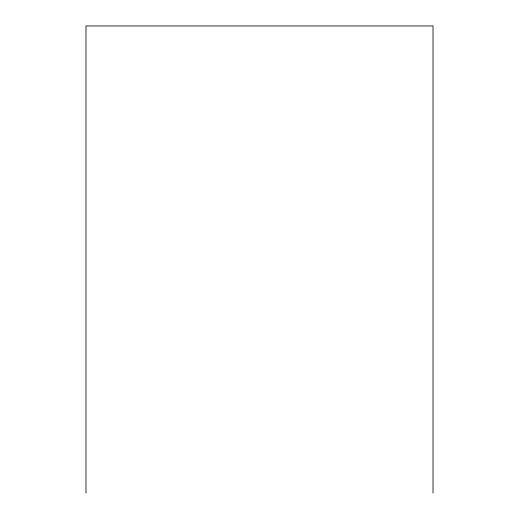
<?xml version="1.0" encoding="UTF-8"?>
<svg xmlns="http://www.w3.org/2000/svg" width="519" height="519" viewBox="0 0 519 519"><rect width="100%" height="100%" fill="white"/><g stroke="black" fill="none" stroke-linecap="round" stroke-linejoin="round"><path stroke-width="0.78" d="M433.015 493.05L433.015 25.95L85.985 25.95L85.985 493.05"/></g></svg>
